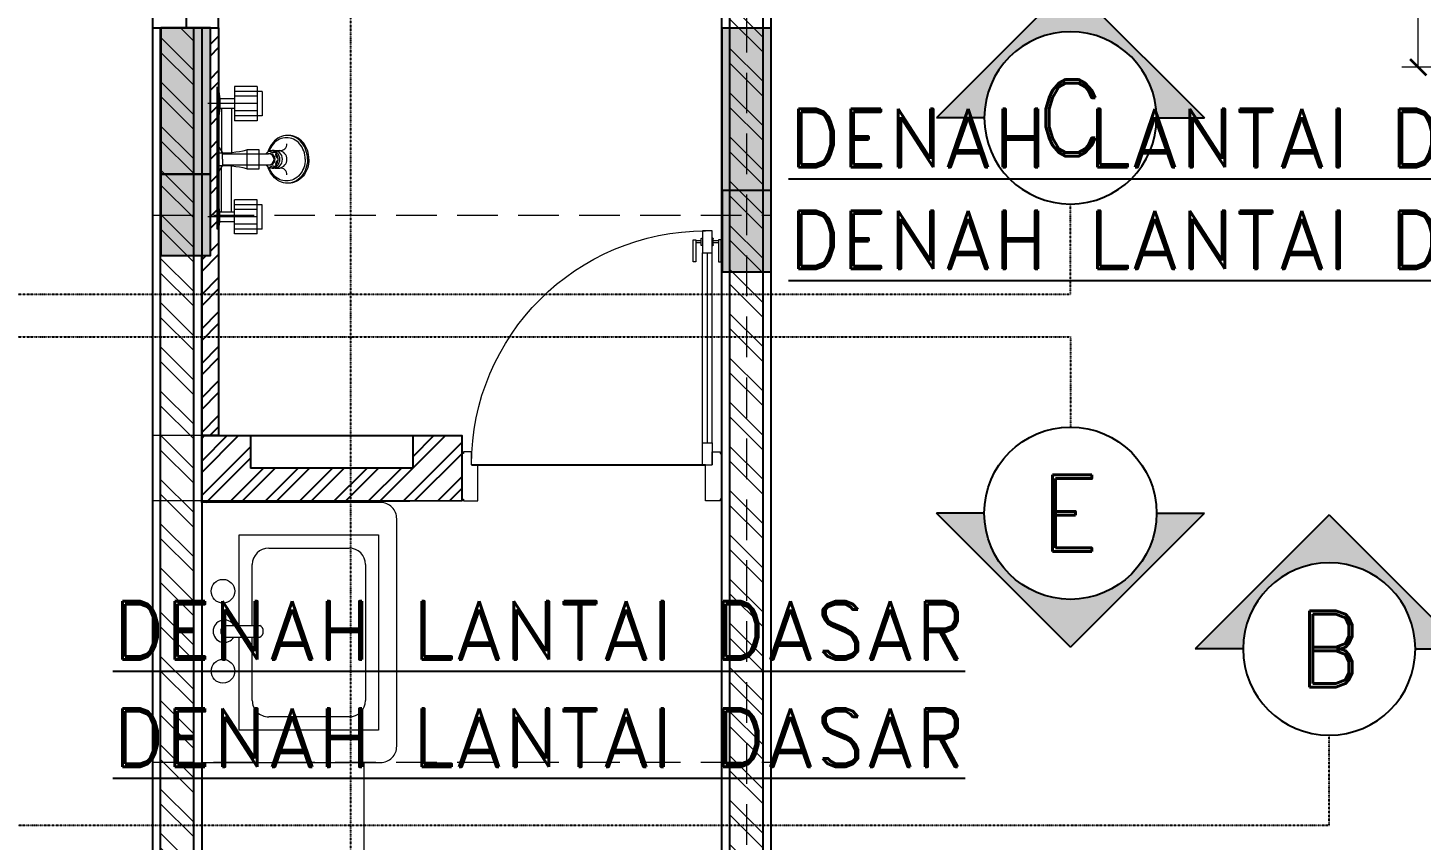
# Model space of a CAD drawing. Header units: millimetres. Extents: x 1252 to 32871, y -943 to 12244.
# Drawn here: x 3916 to 8202, y 6381 to 8880 of the extents above; entities that cross this region are included whole.
import ezdxf
from ezdxf.enums import TextEntityAlignment as Align
from ezdxf.xclip import XClip

# ---------------------------------------------------------------- set-up
doc = ezdxf.new("R2010")
doc.units = ezdxf.units.MM
doc.header["$MEASUREMENT"] = 0
doc.header["$XCLIPFRAME"] = 2
for name, pattern in [('DASHDOTX2', [50.8, 25.4, -12.7, 0, -12.7]), ('HIDDEN2', [0.1875, 0.125, -0.0625]), ('SLD-Solid', [0])]:
    doc.linetypes.add(name, pattern=pattern)
for name, color, linetype in [('1', 5, 'Continuous'), ('tampak', 7, 'Continuous'), ('WALL', 255, 'Continuous')]:
    doc.layers.add(name, color=color, linetype=linetype)
for name, color, linetype, lineweight in [('8', 8, 'Continuous', 5), ('AS', 8, 'HIDDEN2', 5), ('DOOR OPENING', 4, 'SLD-Solid', 5), ('FURNITURE', 25, 'Continuous', 5), ('HATCH', 8, 'Continuous', 5)]:
    doc.layers.add(name, color=color, linetype=linetype, lineweight=lineweight)
doc.styles.add('HAND', font='ROMAND.SHX', dxfattribs={"width": 0.8, "height": 250})
doc.styles.add('ROMAND', font='romand.shx', dxfattribs={"width": 0.7})
doc.styles.get("Standard").update_dxf_attribs({"font": 'arial.ttf'})
doc.dimstyles.new('DIM100', dxfattribs={"dimscale": 0, "dimtxt": 150, "dimasz": 50, "dimexe": 50, "dimexo": 0, "dimgap": 100, "dimtad": 1, "dimtoh": 1, "dimdec": 0, "dimdsep": 46, "dimtxsty": 'Standard', "dimblk": 'ARCHTICK', "dimcen": 1, "dimclrd": 1, "dimclre": 1, "dimadec": 0, "dimazin": 0, "dimtfac": 250, "dimtdec": 0, "dimtix": 1, "dimtmove": 0, "dimatfit": 3, "dimldrblk": 'DOT', "dimfxl": 150, "dimtolj": 1, "dimtzin": 0, "dimlwd": 5, "dimlwe": 5, "dimarcsym": 0})

# ---------------------------------------------------------------- blocks, each defined once
blk = doc.blocks.new('*U79')
at = {"layer": 'HATCH'}
h = blk.add_hatch(dxfattribs=at)
h.set_pattern_fill('ANSI32', color=0, scale=10)
h.set_pattern_definition([(45, (-850.58, -10567.46), (-67.3519, 67.3519), []), (45, (-805.68, -10567.46), (-67.3519, 67.3519), [])])
h.paths.add_polyline_path([(1706, 50), (1706, -50), (12700.6, -50), (12700.6, 50)])
at = {"layer": 'WALL', "color": 0}
for points in [[(1706, 75), (12700.6, 75), (12700.6, -75), (1706, -75)], [(1706, 50), (12700.6, 50), (12700.6, -50), (1706, -50)]]:
    blk.add_lwpolyline(points, close=True, dxfattribs=at)
blk = doc.blocks.new('*U78')
at = {"layer": 'HATCH'}
h = blk.add_hatch(dxfattribs=at)
h.set_pattern_fill('ANSI32', color=0, scale=10)
h.set_pattern_definition([(45, (-30165.47, -10567.46), (-67.35192, 67.35192), []), (45, (-30120.57, -10567.46), (-67.35192, 67.35192), [])])
h.paths.add_polyline_path([(-9140.6, 50), (-9140.6, -50), (-5767.7, -50), (-5767.7, 50)])
at = {"layer": 'WALL', "color": 0}
for points in [[(-9140.6, 75), (-5767.7, 75), (-5767.7, -75), (-9140.6, -75)], [(-9140.6, 50), (-5767.7, 50), (-5767.7, -50), (-9140.6, -50)]]:
    blk.add_lwpolyline(points, close=True, dxfattribs=at)
blk = doc.blocks.new('Shower - P')
for p, q in [((0, -146), (0, 146)), ((82, 146.3), (35.5, 146.3)), ((35.5, 146.3), (35.5, 76.3)), ((82, 146.3), (82, 76.3)), ((3, 136.3), (0, 136.3)), ((0, 126.3), (0, 96.3)), ((3, 136.3), (5.5, 121.3)), ((3, 136.3), (3, 86.3)), ((5.5, 121.3), (5.5, 101.3)), ((35.5, 121.3), (5.5, 121.3)), ((92, 136.3), (92, 86.3)), ((3, 86.3), (0, 86.3)), ((5.5, 101.3), (3, 86.3)), ((35.5, 101.3), (5.5, 101.3)), ((9, 101.3), (9, 10.2)), ((29, 101.3), (29, 11.1)), ((82, 76.3), (35.5, 76.3)), ((9, -111), (9, -16.1)), ((29, -111), (29, -17)), ((3, -96), (0, -96)), ((0, -136), (0, -106)), ((3, -146), (3, -96)), ((5.5, -111), (3, -96)), ((35.5, -111), (5.5, -111)), ((5.5, -131), (5.5, -111)), ((82, -86), (35.5, -86)), ((35.5, -156), (35.5, -86)), ((82, -156), (82, -86)), ((92, -146), (92, -96)), ((3, -146), (5.5, -131)), ((35.5, -131), (5.5, -131)), ((3, -146), (0, -146)), ((82, -156), (35.5, -156))]:
    blk.add_line(p, q)
at = {"color": 8}
for p, q in [((92, 136.3), (35.5, 136.3)), ((82, 126.3), (35.5, 126.3)), ((35.5, 111.3), (-19, 111.3)), ((82, 111.3), (35.5, 111.3)), ((82, 96.3), (35.5, 96.3)), ((92, 86.3), (35.5, 86.3)), ((92, -96), (35.5, -96)), ((82, -106), (35.5, -106)), ((35.5, -121), (-19, -121)), ((82, -121), (35.5, -121)), ((82, -136), (35.5, -136)), ((92, -146), (35.5, -146))]:
    blk.add_line(p, q, dxfattribs=at)
blk.add_lwpolyline([(60.4, 16.4), (60.4, -22.3), (86.1, -22.3), (86.1, 16.4)], close=True)
for centre, start, end in [((9.8, 220.3), 267.3376, 283.943), ((9.8, -226.2), 76.057, 92.6624)]:
    blk.add_arc(centre, 210, start, end)
blk = doc.blocks.new('TX 4225 - P')
for p, q in [((0, 0), (-26.5, 0)), ((0, 0), (26.5, 0)), ((0, -2.8), (-26.5, -2.8)), ((0, -10.5), (-13.5, -10.5)), ((-11.2, -10.5), (-11.2, -105.3)), ((0, -2.8), (26.5, -2.8)), ((0, -10.5), (13.5, -10.5)), ((11.2, -10.5), (11.2, -105.3))]:
    blk.add_line(p, q)
at = {"linetype": 'Continuous'}
for p, q in [((-26.5, 0), (-26.5, -2.8)), ((26.5, 0), (26.5, -2.8)), ((-26.5, -2.8), (-13.5, -10.5)), ((26.5, -2.8), (13.5, -10.5)), ((-17.8, -119), (-17.8, -128.2)), ((17.8, -119), (17.8, -128.2))]:
    blk.add_line(p, q, dxfattribs=at)
for points in [[(0, -185.1, -0.08228), (-18.8, -181.9, -0.091339), (-34.5, -173.1, -0.103805), (-45.4, -159.3, -0.114745), (-49.1, -143.8, -0.114745), (-45.5, -128.3, -0.103805), (-34.8, -114.4, -0.091339), (-19.2, -105.4, -0.017766), (-15.3, -104.2, -0.08413)], [(0, -180.4, -0.086014), (-17.3, -177.4, -0.092418), (-31.4, -169.2, -0.103199), (-41.2, -156.4, -0.112374), (-44.4, -142.1, -0.112374), (-41.2, -127.7, -0.103199), (-31.4, -114.9, -0.097293), (-16.5, -106.4, -0.086014)], [(-11.2, -99.8, 0.024317), (-12.5, -100.9, 0.101351), (-16.3, -106.2, 0.106183), (-17.6, -112.3, 0.106183), (-16.3, -118.5, 0.101351), (-12.5, -123.8, 0.095192), (-6.8, -127.3, 0.091252), (0, -128.6, 0.091252)], [(-11.2, -100.1, 0.019506), (-12.3, -100.9, 0.104907), (-16.1, -105.6, 0.119757), (-17.3, -110.8, 0.119757), (-16.1, -115.9, 0.104907), (-12.3, -120.6, 0.08904), (-6.8, -123.6, 0.080352), (0, -124.7, 0.080352)], [(-11.2, -104.6, 0.067587), (-11.6, -107.5, 0.101747), (-10.7, -111.7, 0.099781), (-8.2, -115.4, 0.097121), (-4.4, -117.8, 0.09532), (0, -118.6, 0.09532)], [(0, -128.6, 0.091252), (6.8, -127.3, 0.095192), (12.5, -123.8, 0.101351), (16.3, -118.5, 0.106183), (17.6, -112.3, 0.106183), (16.3, -106.2, 0.101351), (12.5, -100.9, 0.024317), (11.2, -99.8, 0.091252)], [(0, -124.7, 0.080352), (6.8, -123.6, 0.08904), (12.3, -120.6, 0.104907), (16.1, -115.9, 0.119757), (17.3, -110.8, 0.119757), (16.1, -105.6, 0.104907), (12.3, -100.9, 0.019506), (11.2, -100.1, 0.080352)], [(0, -185.1, 0.08228), (18.8, -181.9, 0.091339), (34.5, -173.1, 0.103805), (45.4, -159.3, 0.114745), (49.1, -143.8, 0.114745), (45.5, -128.3, 0.103805), (34.8, -114.4, 0.091339), (19.2, -105.4, 0.017766), (15.3, -104.2, 0.08413)], [(0, -118.6, 0.09532), (4.5, -117.8, 0.097121), (8.2, -115.4, 0.099781), (10.7, -111.7, 0.101747), (11.6, -107.5, 0.071052), (11.2, -104.5, 0.099781)], [(0, -180.4, 0.086014), (17.3, -177.4, 0.092418), (31.4, -169.2, 0.103199), (41.2, -156.4, 0.112374), (44.4, -142.1, 0.112374), (41.2, -127.7, 0.103199), (31.4, -114.9, 0.097293), (16.5, -106.4, 0.086014)], [(0, -188, -0.08228), (-18.8, -184.8, -0.091339), (-34.5, -176, -0.103805), (-45.4, -162.2, -0.114745), (-49.1, -146.7, -0.011566), (-49, -145.1, -0.103805)], [(0, -188, 0.08228), (18.8, -184.8, 0.091339), (34.5, -176, 0.103805), (45.4, -162.2, 0.114745), (49.1, -146.7, 0.011566), (49, -145.1, 0.103805)]]:
    blk.add_lwpolyline(points, format="xyb", dxfattribs=at)
for centre, radius, start, end in [((0, -115.7), 18.1, 170.9615, 270), ((-21.7, -114.3), 7.72, 332.2967, 52.3912), ((0, -105.3), 11.2, 180, 0), ((0, -115.7), 18.1, 270, 9.0385), ((21.7, -114.3), 7.72, 127.6088, 207.7033), ((-31.2, -129.3), 13.4, 266.824, 4.6869), ((0, -124.9), 18.1, 190.4463, 270), ((-9.9, -127.9), 8.46, 23.0455, 111.141), ((0, -124.9), 18.1, 270, 349.5537), ((9.9, -127.9), 8.46, 68.859, 156.9545), ((31.2, -129.3), 13.4, 175.3131, 273.176)]:
    blk.add_arc(centre, radius, start, end, dxfattribs=at)
blk = doc.blocks.new('SHOWER')
at = {"layer": '8', "color": 8, "ltscale": 0.75, "xscale": -1.5, "yscale": 1.5, "zscale": 1.5}
for name, p, rotation in [('TX 4225 - P', (0, 0), 180), ('Shower - P', (4.4, 0), 270)]:
    blk.add_blockref(name, p, dxfattribs=dict(at, rotation=rotation))
blk = doc.blocks.new('LAVBOX')
at = {"layer": '8'}
for p, q in [((-202.4, 463), (210.3, 463)), ((-252.4, 168.9), (-252.4, 413)), ((260.3, 413), (260.3, 168.9)), ((-17.7, 34.1), (-17.7, 141.4)), ((17.7, 34.1), (17.7, 141.4)), ((-17.7, 118.9), (-202.4, 118.9)), ((210.3, 118.9), (17.7, 118.9))]:
    blk.add_line(p, q, dxfattribs=at)
for points in [[(-17.7, 78.9), (-292.4, 78.9), (-292.4, 503), (300.3, 503)], [(300.3, 503), (300.3, 78.9), (17.7, 78.9)]]:
    blk.add_lwpolyline(points, dxfattribs=at)
for centre in [(-121.5, 29.8), (121.5, 29.8)]:
    blk.add_circle(centre, 36, dxfattribs=at)
for centre, radius, start, end in [((-202.4, 413), 50, 90, 180), ((210.3, 413), 50, 0, 90), ((-202.4, 168.9), 50, 180, 270), ((0, 132.8), 19.7, 25.7914, 154.2086), ((210.3, 168.9), 50, 270, 0), ((0, 34.1), 34.1, 121.2757, 58.7243), ((0, 42.7), 19.7, 205.7914, 334.2086)]:
    blk.add_arc(centre, radius, start, end, dxfattribs=at)
blk = doc.blocks.new('dsds4554')
at = {"layer": '8', "transparency": 33554687}
blk.add_line((1890355.5, 57349.8), (1890355.5, 57749.8), dxfattribs=at)
for points in [[(1889855.5, 57749.8), (1890405.5, 57749.8, 0.414214), (1890455.5, 57799.8), (1890455.5, 58499.8, 0.414214), (1890405.5, 58549.8), (1889855.5, 58549.8)], [(1889855.5, 56549.8), (1890405.5, 56549.8, 0.414214), (1890455.5, 56599.8), (1890455.5, 57299.8, 0.414214), (1890405.5, 57349.8), (1889855.5, 57349.8)]]:
    blk.add_lwpolyline(points, format="xyb", dxfattribs=at)
at = {"layer": 'FURNITURE', "color": 8, "transparency": 33554687, "xscale": 1.012322660343013, "yscale": 1.012322660343013, "zscale": 1.012322660343013, "rotation": 270}
for p in [(1889890.7, 58153.8), (1889890.7, 56953.8)]:
    blk.add_blockref('LAVBOX', p, dxfattribs=at)
blk = doc.blocks.new('KUSEN PINTU')
at = {"layer": 'DOOR OPENING', "linetype": 'Continuous', "transparency": 33554687}
for p, q in [((-30, 110), (-30, 150)), ((-30, 150), (-5, 150)), ((-5, 150), (-5, 145)), ((-5, 145), (0, 145)), ((0, 145), (0, 5)), ((-50, 110), (-30, 110)), ((-50, 0), (-50, 110)), ((-5, 0), (-50, 0)), ((0, 5), (-5, 5)), ((-5, 5), (-5, 0))]:
    blk.add_line(p, q, dxfattribs=at)
at = {"layer": 'DOOR OPENING', "linetype": 'Continuous', "ltscale": 10, "transparency": 33554687}
for p, q in [((0, 145), (0, 150)), ((0, 5), (0, 0))]:
    blk.add_line(p, q, dxfattribs=at)
blk = doc.blocks.new('43334GGG')
at = {"layer": 'DOOR OPENING', "linetype": 'Continuous', "transparency": 33554687}
for p, q in [((256086.7, 171774.9), (256086.7, 171804.4)), ((256154.5, 171804.4), (256086.7, 171804.4)), ((256154.5, 171774.9), (256154.5, 171804.4)), ((256711.3, 171824.2), (256711.3, 171832.7)), ((256711.3, 171832.7), (256779.1, 171832.7)), ((256779.1, 171824.2), (256711.3, 171824.2)), ((256738.9, 171804.4), (256806.7, 171804.4)), ((256738.9, 171774.9), (256738.9, 171804.4)), ((256761.5, 171804.4), (256761.5, 171806.7)), ((256784.1, 171804.4), (256761.5, 171804.4)), ((256763.2, 171808.4), (256782.4, 171808.4)), ((256779.1, 171832.7), (256779.1, 171824.2)), ((256784.1, 171806.7), (256784.1, 171804.4)), ((256806.7, 171804.4), (256806.7, 171774.9)), ((256086.7, 171774.9), (256154.5, 171774.9)), ((256779.1, 171755.1), (256711.3, 171755.1)), ((256711.3, 171755.1), (256711.3, 171746.6)), ((256806.7, 171774.9), (256738.9, 171774.9)), ((256784.1, 171774.9), (256761.5, 171774.9)), ((256761.5, 171774.9), (256761.5, 171772.6)), ((256763.2, 171770.9), (256782.4, 171770.9)), ((256779.1, 171746.6), (256779.1, 171755.1)), ((256784.1, 171772.6), (256784.1, 171774.9)), ((256711.3, 171746.6), (256779.1, 171746.6))]:
    blk.add_line(p, q, dxfattribs=at)
at = {"layer": 'DOOR OPENING', "transparency": 33554687}
blk.add_line((256086.7, 171804.4), (256126.7, 171804.4), dxfattribs=at)
at = {"layer": 'DOOR OPENING', "linetype": 'Continuous', "ltscale": 10, "transparency": 33554687}
for p, q in [((256154.5, 171804.4), (256738.9, 171804.4)), ((256769.8, 171824.2), (256769.8, 171808.4)), ((256775.8, 171824.2), (256775.8, 171808.4)), ((256738.9, 171789.6), (256154.5, 171789.6)), ((256154.5, 171774.9), (256738.9, 171774.9)), ((256769.8, 171770.9), (256769.8, 171755.1)), ((256775.8, 171770.9), (256775.8, 171755.1))]:
    blk.add_line(p, q, dxfattribs=at)
at = {"layer": 'DOOR OPENING', "linetype": 'Continuous', "transparency": 33554687}
for centre, start, end in [((256763.2, 171806.7), 90, 180), ((256782.4, 171806.7), 0, 90), ((256763.2, 171772.6), 180, 270), ((256782.4, 171772.6), 270, 0)]:
    blk.add_arc(centre, 1.69, start, end, dxfattribs=at)
at = {"layer": 'DOOR OPENING', "ltscale": 10, "transparency": 33554687}
blk.add_arc((256086.7, 171784.4), 720, 270, 0, dxfattribs=at)
at = {"layer": 'DOOR OPENING', "linetype": 'Continuous', "transparency": 33554687, "xscale": -1, "rotation": 270}
blk.add_blockref('KUSEN PINTU', (255976.7, 171834.4), dxfattribs=at)
at = {"layer": 'DOOR OPENING', "linetype": 'Continuous', "transparency": 33554687, "rotation": 270}
blk.add_blockref('KUSEN PINTU', (255976.7, 171034.4), dxfattribs=at)
blk = doc.blocks.new('4RTG12EE')
at = {"layer": 'tampak', "transparency": 33554687}
h = blk.add_hatch(color=4, dxfattribs=at)
h.dxf.hatch_style = 1
h.paths.add_polyline_path([(1960065.9, 62209.8), (1959565.9, 62209.8), (1959565.9, 61959.8), (1960065.9, 61959.8)])
h.paths.add_polyline_path([(1963042.4, 62208.3), (1962542.4, 62208.3), (1962542.4, 62008.3), (1963042.4, 62008.3)])
h.paths.add_polyline_path([(1966052.4, 62208.3), (1965552.4, 62208.3), (1965552.4, 62008.3), (1966052.4, 62008.3)])
h.paths.add_polyline_path([(1962890.2, 60209.8), (1962690.2, 60209.8), (1962690.2, 59959.8), (1962890.2, 59959.8)])
h.paths.add_polyline_path([(1959717.4, 59959.8), (1959540.2, 59959.8), (1959540.2, 59459.8), (1959717.4, 59459.8)])
h.paths.add_polyline_path([(1957965.9, 59959.8), (1957813, 59959.8), (1957813, 59509.8), (1957965.9, 59509.8)])
h.paths.add_polyline_path([(1957964.5, 55549.1), (1957814.5, 55549.1), (1957814.5, 54999.1), (1957964.5, 54999.1)])
h.paths.add_polyline_path([(1963525.9, 55374.1), (1963025.9, 55374.1), (1963025.9, 55174.1), (1963525.9, 55174.1)])
h.paths.add_polyline_path([(1965902.4, 55349.8), (1965702.4, 55349.8), (1965702.4, 55198.3), (1965902.4, 55198.3)])
h.paths.add_polyline_path([(1957965.9, 53244.8), (1957814.5, 53244.8), (1957814.5, 52744.8), (1957965.9, 52744.8)])
h.paths.add_polyline_path([(1957965.9, 49706.9), (1957815.9, 49706.9), (1957815.9, 49106.9), (1957965.9, 49106.9)])
h = blk.add_hatch(color=5, dxfattribs=at)
h.dxf.hatch_style = 1
h.paths.add_polyline_path([(1957965.9, 59509.8), (1957813, 59509.8), (1957813, 59259.8), (1957965.9, 59259.8)])
h.paths.add_polyline_path([(1959717.4, 59459.8), (1959540.2, 59459.8), (1959540.2, 59209.8), (1959717.4, 59209.8)])
h.paths.add_polyline_path([(1962890.2, 59959.8), (1962690.2, 59959.8), (1962690.2, 58759.8), (1962890.2, 58759.8)])
for points in [[(1957813, 59959.8), (1957813, 59509.8), (1957965.9, 59509.8), (1957965.9, 59959.8), (1957813, 59959.8)], [(1959540.2, 59959.8), (1959717.4, 59959.8), (1959717.4, 59459.8), (1959540.2, 59459.8), (1959540.2, 59959.8)], [(1957813, 59259.8), (1957965.9, 59259.8), (1957965.9, 59509.8), (1957813, 59509.8), (1957813, 59259.8)], [(1959540.2, 59209.8), (1959717.4, 59209.8), (1959717.4, 59459.8), (1959540.2, 59459.8), (1959540.2, 59209.8)]]:
    blk.add_lwpolyline(points)
blk = doc.blocks.new('GRID')
at = {"layer": 'AS', "ltscale": 1000}
for p, q in [((1818477.3, 42943.3), (1818477.3, 63784.8)), ((1814236, 59434.1), (1830263, 59434.1)), ((1814236, 57751.2), (1830263, 57751.2))]:
    blk.add_line(p, q, dxfattribs=at)
blk = doc.blocks.new('_ArchTick')
at = {"color": 0, "linetype": 'ByBlock', "const_width": 0.15}
blk.add_lwpolyline([(-0.5, -0.5), (0.5, 0.5)], dxfattribs=at)
blk = doc.blocks.new('*D87')
at = {"color": 1, "lineweight": 5, "transparency": 16777216}
for p, q in [((2108127.2, 59384.1), (2107718.7, 59384.1)), ((2107768.7, 59384.1), (2107768.7, 57701.2)), ((2108127.2, 57701.2), (2107718.7, 57701.2))]:
    blk.add_line(p, q, dxfattribs=at)
at = {"layer": 'Defpoints', "color": 0, "transparency": 16777216}
for p in [(2108127.2, 59384.1), (2107768.7, 57701.2), (2108127.2, 57701.2)]:
    blk.add_point(p, dxfattribs=at)
at = {"color": 1, "lineweight": 5, "transparency": 16777216, "xscale": 50, "yscale": 50, "zscale": 50}
for p, rotation in [((2107768.7, 59384.1), 90), ((2107768.7, 57701.2), 270)]:
    blk.add_blockref('_ArchTick', p, dxfattribs=dict(at, rotation=rotation))
at = {"color": 0, "transparency": 16777216, "insert": (2107592.1, 58542.7), "char_height": 150, "attachment_point": 5, "rotation": 90}
blk.add_mtext('\\A1;1683', dxfattribs=at)
blk = doc.blocks.new('_DOT')
at = {"color": 0, "linetype": 'ByBlock'}
blk.add_line((-0.5, 0), (-1, 0), dxfattribs=at)
at = {"color": 0, "linetype": 'ByBlock', "const_width": 0.5}
blk.add_lwpolyline([(-0.25, 0, 1), (0.25, 0, 1)], format="xyb", close=True, dxfattribs=at)
blk = doc.blocks.new('*D88')
at = {"color": 1, "lineweight": 5, "transparency": 16777216}
for p, q in [((2108127.2, 57701.2), (2107718.7, 57701.2)), ((2107768.7, 57701.2), (2107768.7, 55274.1)), ((2108154.3, 55274.1), (2107718.7, 55274.1))]:
    blk.add_line(p, q, dxfattribs=at)
at = {"layer": 'Defpoints', "color": 0, "transparency": 16777216}
for p in [(2108127.2, 57701.2), (2107768.7, 55274.1), (2108154.3, 55274.1)]:
    blk.add_point(p, dxfattribs=at)
at = {"color": 1, "lineweight": 5, "transparency": 16777216, "xscale": 50, "yscale": 50, "zscale": 50}
for p, rotation in [((2107768.7, 57701.2), 90), ((2107768.7, 55274.1), 270)]:
    blk.add_blockref('_ArchTick', p, dxfattribs=dict(at, rotation=rotation))
at = {"color": 0, "transparency": 16777216, "insert": (2107593.4, 56487.7), "char_height": 150, "attachment_point": 5, "rotation": 90}
blk.add_mtext('\\A1;2427', dxfattribs=at)
blk = doc.blocks.new('*D95')
at = {"color": 1, "lineweight": 5, "transparency": 16777216}
for p, q in [((2108330.7, 60705.4), (2108018.3, 60705.4)), ((2108068.3, 60705.4), (2108068.3, 58705.4)), ((2108330.7, 58705.4), (2108018.3, 58705.4))]:
    blk.add_line(p, q, dxfattribs=at)
at = {"layer": 'Defpoints', "color": 0, "transparency": 16777216}
for p in [(2108330.7, 60705.4), (2108068.3, 58705.4), (2108330.7, 58705.4)]:
    blk.add_point(p, dxfattribs=at)
at = {"color": 1, "lineweight": 5, "transparency": 16777216, "xscale": 50, "yscale": 50, "zscale": 50}
for p, rotation in [((2108068.3, 60705.4), 90), ((2108068.3, 58705.4), 270)]:
    blk.add_blockref('_ArchTick', p, dxfattribs=dict(at, rotation=rotation))
at = {"color": 0, "transparency": 16777216, "insert": (2107891.7, 59705.4), "char_height": 150, "attachment_point": 5, "rotation": 90}
blk.add_mtext('\\A1;2000', dxfattribs=at)
blk = doc.blocks.new('*D96')
at = {"color": 1, "lineweight": 5, "transparency": 16777216}
for p, q in [((2108068.3, 58705.4), (2108068.3, 58755.4)), ((2109078.6, 58705.4), (2108018.3, 58705.4)), ((2108068.3, 58705.4), (2108068.3, 58505.4)), ((2109080, 58505.4), (2108018.3, 58505.4)), ((2108068.3, 58505.4), (2108068.3, 58455.4))]:
    blk.add_line(p, q, dxfattribs=at)
at = {"layer": 'Defpoints', "color": 0, "transparency": 16777216}
for p in [(2109078.6, 58705.4), (2108068.3, 58505.4), (2109080, 58505.4)]:
    blk.add_point(p, dxfattribs=at)
at = {"color": 1, "lineweight": 5, "transparency": 16777216, "xscale": 50, "yscale": 50, "zscale": 50}
for p, rotation in [((2108068.3, 58705.4), 270), ((2108068.3, 58505.4), 90)]:
    blk.add_blockref('_ArchTick', p, dxfattribs=dict(at, rotation=rotation))
at = {"color": 0, "transparency": 16777216, "insert": (2107891.7, 58605.4), "char_height": 150, "attachment_point": 5, "rotation": 90}
blk.add_mtext('\\A1;200', dxfattribs=at)
blk = doc.blocks.new('*D97')
at = {"color": 1, "lineweight": 5, "transparency": 16777216}
for p, q in [((2108278.6, 58505.4), (2108018.3, 58505.4)), ((2108068.3, 58505.4), (2108068.3, 56499.8)), ((2108278.6, 56499.8), (2108018.3, 56499.8))]:
    blk.add_line(p, q, dxfattribs=at)
at = {"layer": 'Defpoints', "color": 0, "transparency": 16777216}
for p in [(2108278.6, 58505.4), (2108068.3, 56499.8), (2108278.6, 56499.8)]:
    blk.add_point(p, dxfattribs=at)
at = {"color": 1, "lineweight": 5, "transparency": 16777216, "xscale": 50, "yscale": 50, "zscale": 50}
for p, rotation in [((2108068.3, 58505.4), 90), ((2108068.3, 56499.8), 270)]:
    blk.add_blockref('_ArchTick', p, dxfattribs=dict(at, rotation=rotation))
at = {"color": 0, "transparency": 16777216, "insert": (2107891.7, 57502.6), "char_height": 150, "attachment_point": 5, "rotation": 90}
blk.add_mtext('\\A1;2006', dxfattribs=at)
blk = doc.blocks.new('*D106')
at = {"color": 1, "lineweight": 5, "transparency": 16777216}
for p, q in [((2108127.2, 60924.1), (2107718.7, 60924.1)), ((2107768.7, 60924.1), (2107768.7, 59384.1)), ((2108127.2, 59384.1), (2107718.7, 59384.1))]:
    blk.add_line(p, q, dxfattribs=at)
at = {"layer": 'Defpoints', "color": 0, "transparency": 16777216}
for p in [(2108127.2, 60924.1), (2107768.7, 59384.1), (2108127.2, 59384.1)]:
    blk.add_point(p, dxfattribs=at)
at = {"color": 1, "lineweight": 5, "transparency": 16777216, "xscale": 50, "yscale": 50, "zscale": 50}
for p, rotation in [((2107768.7, 60924.1), 90), ((2107768.7, 59384.1), 270)]:
    blk.add_blockref('_ArchTick', p, dxfattribs=dict(at, rotation=rotation))
at = {"color": 0, "transparency": 16777216, "insert": (2107592.1, 60154.1), "char_height": 150, "attachment_point": 5, "rotation": 90}
blk.add_mtext('\\A1;1540', dxfattribs=at)
blk = doc.blocks.new('ARAH-4')
blk.add_hatch(color=8).paths.add_polyline_path([(-4.5, 0), (-7, 0), (0, -7), (7, 0), (4.5, 0, -1)])
at = {"color": 9}
for p, q in [((0, -7), (-7, 0)), ((-4.5, 0), (-7, 0)), ((0, -7), (7, 0)), ((4.5, 0), (7, 0))]:
    blk.add_line(p, q, dxfattribs=at)
blk.add_circle((0, 0), 4.5, dxfattribs=at)
at = {"color": 4, "style": 'ROMAND'}
blk.add_attdef('A', text='', height=4, dxfattribs=at).set_placement((0, 0), align=Align.MIDDLE_CENTER)
blk = doc.blocks.new('*D223')
at = {"color": 1, "lineweight": 5, "transparency": 16777216}
for p, q in [((8751.3, 11558.7), (8143.2, 11558.7)), ((8193.2, 8758.7), (8193.2, 11558.7)), ((8751.3, 8758.7), (8143.2, 8758.7))]:
    blk.add_line(p, q, dxfattribs=at)
at = {"layer": 'Defpoints', "color": 0, "transparency": 16777216}
for p in [(8193.2, 11558.7), (8751.3, 11558.7), (8751.3, 8758.7)]:
    blk.add_point(p, dxfattribs=at)
at = {"color": 1, "lineweight": 5, "transparency": 16777216, "xscale": 50, "yscale": 50, "zscale": 50}
for p, rotation in [((8193.2, 11558.7), 90), ((8193.2, 8758.7), 270)]:
    blk.add_blockref('_ArchTick', p, dxfattribs=dict(at, rotation=rotation))
at = {"color": 0, "transparency": 16777216, "insert": (8016.6, 10158.7), "char_height": 150, "attachment_point": 5, "rotation": 90}
blk.add_mtext('\\A1;2800', dxfattribs=at)
blk = doc.blocks.new('32EFRR')
for base, p1, p2, override, picture, middle in [((2107768.7, 59384.1), (2108127.2, 60924.1), (2108127.2, 59384.1), {"dimscale": 1, "dimtmove": 1}, '*D106', (2107592.1, 60154.1)), ((2108068.3, 58705.4), (2108330.7, 60705.4), (2108330.7, 58705.4), {"dimscale": 1}, '*D95', (2107891.7, 59705.4)), ((2107768.7, 57701.2), (2108127.2, 59384.1), (2108127.2, 57701.2), {"dimscale": 1, "dimtmove": 1}, '*D87', (2107592.1, 58542.7)), ((2108068.3, 58505.4), (2109078.6, 58705.4), (2109080, 58505.4), {"dimscale": 1}, '*D96', (2107891.7, 58605.4)), ((2108068.3, 56499.8), (2108278.6, 58505.4), (2108278.6, 56499.8), {"dimscale": 1}, '*D97', (2107891.7, 57502.6)), ((2107768.7, 55274.1), (2108127.2, 57701.2), (2108154.3, 55274.1), {"dimscale": 1, "dimtmove": 1}, '*D88', (2107593.4, 56487.7))]:
    dim = blk.add_linear_dim(base=base, p1=p1, p2=p2, angle=90, dimstyle='DIM100', override=override)
    dim.commit()
    dim.dimension.update_dxf_attribs({"geometry": picture, "text_midpoint": middle})
blk = doc.blocks.new('GLGLLGLG65')
at = {"layer": 'tampak', "transparency": 33554687}
h = blk.add_hatch(dxfattribs=at)
h.set_pattern_fill('ANSI32', color=256, scale=200)
h.set_pattern_definition([(45, (-512.69, -96499.48), (-53.0330086, 53.0330086), []), (45, (-477.335, -96499.48), (-53.0330086, 53.0330086), [])])
h.paths.add_polyline_path([(2108330.7, -36539.7), (2108305.7, -36539.7), (2108305.7, -37239.7), (2108278.6, -37239.7), (2108278.6, -37794.1), (2108330.7, -37794.1)])
h = blk.add_hatch(dxfattribs=at)
h.set_pattern_fill('ANSI32', color=256, scale=200)
h.set_pattern_definition([(45, (0, -96499.48), (-53.0330086, 53.0330086), []), (45, (35.355, -96499.48), (-53.0330086, 53.0330086), [])])
h.paths.add_polyline_path([(2109078.6, -37794.1), (2108928.6, -37794.1), (2108928.6, -37894.1), (2108428.6, -37894.1), (2108428.6, -37794.1), (2108278.6, -37794.1), (2108278.6, -37999.7), (2109078.6, -37994.1)])
for p, q in [((2108428.6, -37794.1), (2108428.6, -37894.1)), ((2108928.6, -37794.1), (2108928.6, -37894.1))]:
    blk.add_line(p, q)
for points in [[(2108330.7, -36539.7), (2108330.7, -35794.1), (2108230.7, -35794.1), (2108230.7, -36539.7), (2108330.7, -36539.7)], [(2108305.7, -36539.7), (2108330.7, -36539.7), (2108330.7, -37794.1), (2108278.6, -37794.1), (2108278.6, -37239.7), (2108305.7, -37239.7), (2108305.7, -36539.7)], [(2108278.6, -37794.1), (2109078.6, -37794.1), (2109078.6, -37994.1), (2108278.6, -37999.7), (2108278.6, -37794.1)], [(2109108.6, -37884.1), (2109828.6, -37884.1)], [(2108928.6, -37894.1), (2108428.6, -37894.1)]]:
    blk.add_lwpolyline(points)
at = {"layer": '8', "transparency": 33554687}
blk.add_line((2108278.6, -39576.9), (2108278.6, -37436.9), dxfattribs=at)
for name, p in [('GRID', (291478.5, -96549.5)), ('32EFRR', (0, -96499.5)), ('4RTG12EE', (150339.8, -96499.5)), ('dsds4554', (218423.2, -96549.5))]:
    blk.add_blockref(name, p)
at = {"xscale": 1.009725849341427, "yscale": 1.009725849341427, "zscale": 1.009725849341427, "rotation": 270}
for name, p in [('*U78', (2109954.4, -45023.5)), ('*U79', (2108202.9, -34817.1))]:
    blk.add_blockref(name, p, dxfattribs=at)
at = {"xscale": -1, "rotation": 270}
blk.add_blockref('43334GGG', (1938044.2, -293970.8), dxfattribs=at)
at = {"layer": '8', "transparency": 33554687, "xscale": -1, "rotation": 270}
blk.add_blockref('SHOWER', (2108326.5, -36944.1), dxfattribs=at)
at = {"color": 4, "style": 'HAND'}
for tag, p in [('MASTER', (2111395.3, -36878.5)), ('K.TIDUR', (2115221.8, -37158.6)), ('WIC', (2111395.3, -37191.5)), ('UTAMA', (2115221.8, -37471.5)), ('FOYER', (2112191.1, -42384.4)), ('KIDS', (2109602.8, -42986)), ('WIC', (2109602.8, -43268.6)), ('KAMAR', (2114762.4, -45598.3)), ('ANAK', (2114762.4, -45848.7)), ('K.MANDI', (2109255.5, -45925.3)), ('ANAK', (2109255.5, -46236.8))]:
    blk.add_attdef(tag, text='', height=178.9, rotation=0, dxfattribs=at).set_placement(p, align=Align.MIDDLE)

msp = doc.modelspace()

# ---------------------------------------------------------------- linework, layer by layer
at = {"layer": '1', "linetype": 'DASHDOTX2', "ltscale": 0.02}
for points in [[(4631.3, 10760.7), (4908.2, 10760.7), (4908.2, 3459.5), (4631.3, 3459.5)], [(3378.1, 8337.8), (3378.1, 8061), (7123.2, 8061), (7123.2, 8337.8)], [(3378.1, 7652), (3378.1, 7928.9), (7123.2, 7928.9), (7123.2, 7652)], [(2447.3, 6704.1), (2447.3, 6427.3), (7919.5, 6427.3), (7919.5, 6704.1)]]:
    msp.add_lwpolyline(points, dxfattribs=at)

# ---------------------------------------------------------------- block references
ref = msp.add_blockref('GLGLLGLG65', (-2103828, 45419.5))
XClip(ref).set_block_clipping_path([(2108127.1802460221, -41302.6115428364), (2110030.0980008249, -35642.6115428365)])
ref.add_attrib('UTAMA', '%%UDENAH LANTAI DASAR', dxfattribs={"color": 4, "height": 178.897, "rotation": 0, "style": 'HAND'}).set_placement((5487.9, 6696.6), align=Align.MIDDLE)
ref.add_attrib('WIC', '%%UDENAH LANTAI DASAR', dxfattribs={"color": 4, "height": 178.897, "rotation": 0, "style": 'HAND'}).set_placement((7567.3, 8228), align=Align.MIDDLE)
ref.add_attrib('K.MANDI', '%%UDENAH LANTAI DASAR', dxfattribs={"color": 4, "height": 178.897, "rotation": 0, "style": 'HAND'}).set_placement((5487.9, 7026.5), align=Align.MIDDLE)
ref.add_attrib('MASTER', '%%UDENAH LANTAI DASAR', dxfattribs={"color": 4, "height": 178.897, "rotation": 0, "style": 'HAND'}).set_placement((7567.3, 8540.9), align=Align.MIDDLE)
ref = msp.add_blockref('ARAH-4', (7123.2, 8602.9), dxfattribs=dict(xscale=-58.90412038236803, yscale=58.90412038236803, zscale=58.90412038236803, rotation=180))
ref.add_attrib('A', 'C', dxfattribs={"color": 4, "height": 235.6, "style": 'ROMAND'}).set_placement((7123.2, 8602.9), align=Align.MIDDLE_CENTER)
at = {"xscale": 58.90412038236803, "yscale": 58.90412038236803, "zscale": 58.90412038236803}
msp.add_blockref('ARAH-4', (7123.2, 7386.9), dxfattribs=at).add_auto_attribs({'A': 'E'})
ref = msp.add_blockref('ARAH-4', (7919.5, 6969.2), dxfattribs=dict(xscale=-58.90412038236803, yscale=58.90412038236803, zscale=58.90412038236803, rotation=180))
ref.add_attrib('A', 'B', dxfattribs={"color": 4, "height": 235.6, "style": 'ROMAND'}).set_placement((7919.5, 6969.2), align=Align.MIDDLE_CENTER)

# ---------------------------------------------------------------- dimensions: what is measured, and where the dimension line sits
dim = msp.add_linear_dim(base=(8193.2, 11558.7), p1=(8751.3, 8758.7), p2=(8751.3, 11558.7), angle=90, dimstyle='DIM100', override={"dimscale": 1})
dim.commit()
dim.dimension.update_dxf_attribs({"geometry": '*D223', "text_midpoint": (8016.6, 10158.7)})

doc.saveas('drawing.dxf')
